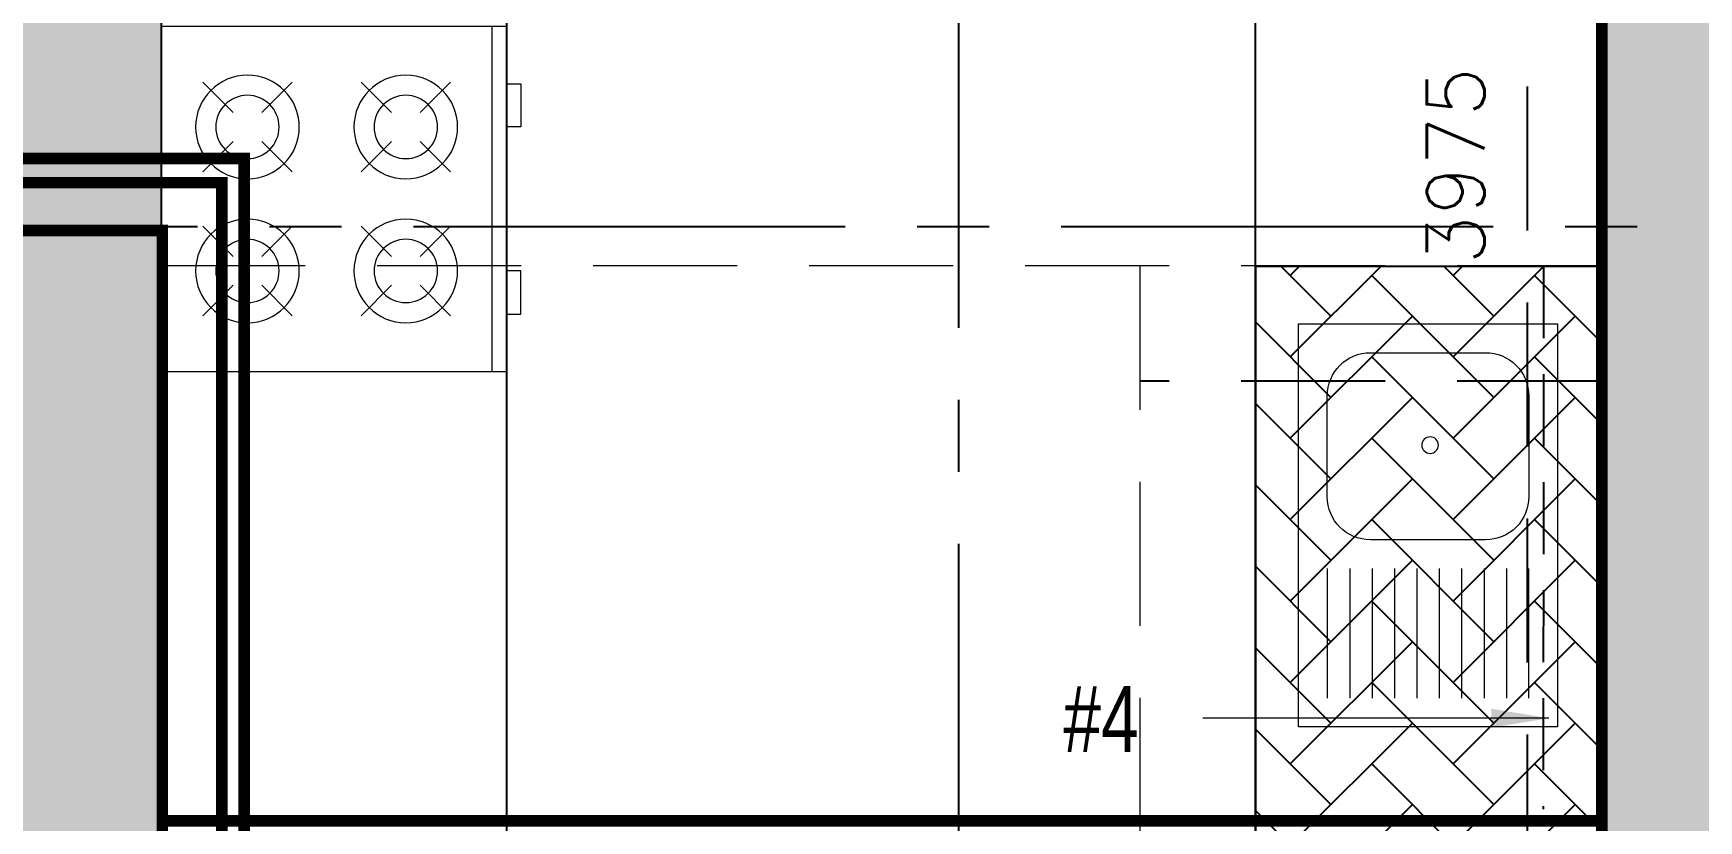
# Model space of a CAD drawing. Header units: millimetres. Extents: x 1135099 to 1230264, y -5736945 to -5695799.
# Drawn here: x 1193959 to 1196851, y -5718599 to -5717231 of the extents above; entities that cross this region are included whole.
import ezdxf

# ---------------------------------------------------------------- set-up
doc = ezdxf.new("R2010")
doc.units = ezdxf.units.MM
doc.header["$LTSCALE"] = 1000
doc.header["$MEASUREMENT"] = 0
for name, pattern in [('3BHK-A$0$( Hidden )', [0.375, 0.25, -0.125]), ('3BHK-A$0$DASHED', [0.75, 0.5, -0.25]), ('3BHK-A$0$PHANTOM2', [1.25, 0.625, -0.125, 0.125, -0.125, 0.125, -0.125]), ('AUDIT_D_120904163729-0', [0]), ('T8(T9 IS SIMILAR) - DIMENSION & TEXTING$0$HIDDEN', [0.375, 0.25, -0.125]), ('T8(T9 IS SIMILAR)$0$$0$HIDDEN', [0.375, 0.25, -0.125]), ('T8(T9 IS SIMILAR)$0$HIDDEN', [0.375, 0.25, -0.125]), ('T8_REFUGE COLUMNS$0$CENTER2', [1.125, 0.75, -0.125, 0.125, -0.125])]:
    doc.linetypes.add(name, pattern=pattern)
doc.layers.get('0').update_dxf_attribs({"linetype": 'AUDIT_D_120904163729-0'})
for name, color, linetype in [('3BHK-A$0$$0$a-KIT FIX', 251, 'Continuous'), ('3BHK-A$0$$0$A-SERVICES CUTOUT', 8, 'Continuous'), ('3BHK-A$0$$1$LEDGE WALL', 5, 'Continuous'), ('3BHK-A$0$A-DECK SUNK 125', 8, 'Continuous'), ('T8(T9 IS SIMILAR) - DIMENSION & TEXTING$0$A-DIMENSIONS', 2, 'T8(T9 IS SIMILAR) - DIMENSION & TEXTING$0$HIDDEN'), ('T8(T9 IS SIMILAR)$0$S-BEAM', 20, 'T8(T9 IS SIMILAR)$0$$0$HIDDEN'), ('T8_REFUGE COLUMNS$0$A-CENTERLINE', 193, 'T8_REFUGE COLUMNS$0$CENTER2'), ('T8_REFUGE COLUMNS$1$A-RCC COLS', 3, 'Continuous'), ('T8_TYPICAL COLUMNS$0$A-RCC COLS', 3, 'Continuous')]:
    doc.layers.add(name, color=color, linetype=linetype)
for name, color, linetype, lineweight in [('3BHK-A$0$$1$a-TOI-fixtures', 251, 'Continuous', 0), ('3BHK-A$0$A-AC DRAIN PIPE', 94, 'Continuous', 18), ('3BHK-A$0$A-AC PIPE', 151, 'Continuous', 20), ('T8(T9 IS SIMILAR) - DIMENSION & TEXTING$1$R0-18-10-2014-T1-1st Podium Floor Plan$0$Text', 2, 'Continuous', 0), ('T8(T9 IS SIMILAR)$0$D&W', 8, 'Continuous', 25), ('T8(T9 IS SIMILAR)$0$SCPL BEAM', 191, 'T8(T9 IS SIMILAR)$0$$0$HIDDEN', 13)]:
    doc.layers.add(name, color=color, linetype=linetype, lineweight=lineweight)
doc.layers.add('A-RERA CARPET AREA', color=30, linetype='Continuous', plot=False)
doc.layers.add('T8_REFUGE COLUMNS$1$COL-HATCH', color=7, linetype='Continuous', lineweight=25, true_color=0xa3a3a3)
doc.styles.add('T8(T9 IS SIMILAR) - DIMENSION & TEXTING$0$Romans 1', font='romans.shx', dxfattribs={"height": 100})
doc.styles.add('T8(T9 IS SIMILAR) - DIMENSION & TEXTING$1$ARIAL ARROW', font='swisscl.ttf')
doc.styles.add('T8(T9 IS SIMILAR) - DIMENSION & TEXTING$1$Tahoma', font='tahoma.ttf')
doc.dimstyles.new('T8(T9 IS SIMILAR) - DIMENSION & TEXTING$0$ALPINE S', dxfattribs={"dimscale": 0, "dimtxt": 100, "dimasz": 75, "dimexe": 0, "dimexo": 0, "dimgap": 75, "dimtad": 1, "dimdec": 0, "dimzin": 0, "dimdsep": 46, "dimtxsty": 'T8(T9 IS SIMILAR) - DIMENSION & TEXTING$0$Romans 1', "dimblk": 'T8(T9 IS SIMILAR) - DIMENSION & TEXTING$0$_ArchTick', "dimcen": 0.09, "dimclrd": 256, "dimclre": 256, "dimclrt": 7, "dimadec": 0, "dimazin": 0, "dimtfac": 1, "dimtdec": 0, "dimtofl": 0, "dimtmove": 1, "dimatfit": 0, "dimldrblk": 'T8(T9 IS SIMILAR) - DIMENSION & TEXTING$0$_Open90', "dimfxl": 1, "dimtolj": 1, "dimtzin": 0, "dimarcsym": 0})
doc.dimstyles.new('T8(T9 IS SIMILAR) - DIMENSION & TEXTING$1$SAMATA STD', dxfattribs={"dimtxt": 100, "dimasz": 50, "dimexe": 50, "dimexo": 50, "dimgap": 10, "dimtad": 0, "dimdec": 0, "dimrnd": 5, "dimzin": 0, "dimdsep": 46, "dimtxsty": 'T8(T9 IS SIMILAR) - DIMENSION & TEXTING$1$Tahoma', "dimblk": 'T8(T9 IS SIMILAR) - DIMENSION & TEXTING$1$_Origin2', "dimcen": -50, "dimdle": 50, "dimclrd": 7, "dimclre": 7, "dimclrt": 7, "dimadec": 0, "dimazin": 0, "dimtfac": 1, "dimtdec": 0, "dimtmove": 1, "dimatfit": 3, "dimfxl": 150, "dimtfill": 1, "dimtolj": 1, "dimtzin": 0, "dimlwd": -1, "dimlwe": -1, "dimarcsym": 0})

# ---------------------------------------------------------------- blocks, each defined once
blk = doc.blocks.new('T8(T9 IS SIMILAR) - DIMENSION & TEXTING$0$_ArchTick')
at = {"color": 0, "linetype": 'ByBlock', "const_width": 0.15}
blk.add_lwpolyline([(-0.5, -0.5), (0.5, 0.5)], dxfattribs=at)
blk = doc.blocks.new('*D398')
at = {"layer": 'T8(T9 IS SIMILAR) - DIMENSION & TEXTING$0$A-DIMENSIONS', "linetype": 'T8(T9 IS SIMILAR) - DIMENSION & TEXTING$0$HIDDEN', "lineweight": -2, "transparency": 16777216}
for p, q in [((1196331.529810959, -5715473.890364932), (1196553.393906702, -5715473.890364932)), ((1196332.420367573, -5719448.555596146), (1196553.393906702, -5719448.555596146))]:
    blk.add_line(p, q, dxfattribs=at)
at = {"layer": 'T8(T9 IS SIMILAR) - DIMENSION & TEXTING$0$A-DIMENSIONS', "lineweight": -2, "transparency": 16777216}
blk.add_line((1196553.393906702, -5719448.555596146), (1196553.393906702, -5715473.890364932), dxfattribs=at)
at = {"layer": 'T8(T9 IS SIMILAR) - DIMENSION & TEXTING$0$A-DIMENSIONS', "linetype": 'ByBlock', "lineweight": -2, "transparency": 16777216, "xscale": 75, "yscale": 75, "zscale": 75}
for p, rotation in [((1196553.393906702, -5715473.890364932), 90), ((1196553.393906702, -5719448.555596146), 270)]:
    blk.add_blockref('T8(T9 IS SIMILAR) - DIMENSION & TEXTING$0$_ArchTick', p, dxfattribs=dict(at, rotation=rotation))
at = {"layer": 'T8(T9 IS SIMILAR) - DIMENSION & TEXTING$0$A-DIMENSIONS', "color": 7, "linetype": 'ByBlock', "transparency": 16777216, "insert": (1196428.393906703, -5717461.222980538), "char_height": 100, "attachment_point": 5, "rotation": 90, "style": 'T8(T9 IS SIMILAR) - DIMENSION & TEXTING$0$Romans 1'}
blk.add_mtext('\\A1;3975', dxfattribs=at)
blk = doc.blocks.new('T8(T9 IS SIMILAR) - DIMENSION & TEXTING$0$_Open90')
at = {"color": 0, "linetype": 'ByBlock', "lineweight": -2}
for p, q in [((-0.5, 0.5), (0, 0)), ((0, 0), (-1, 0)), ((0, 0), (-0.5, -0.5))]:
    blk.add_line(p, q, dxfattribs=at)
blk = doc.blocks.new('T8(T9 IS SIMILAR) - DIMENSION & TEXTING$1$_Origin2')
at = {"color": 0, "linetype": 'ByBlock', "lineweight": -2}
blk.add_line((-0.5, 0), (-1, 0), dxfattribs=at)
for radius in [0.5, 0.25]:
    blk.add_circle((0, 0), radius, dxfattribs=at)
blk = doc.blocks.new('T8_REFUGE COLUMNS')
at = {"layer": 'T8_REFUGE COLUMNS$1$COL-HATCH', "linetype": 'ByBlock'}
h = blk.add_hatch(color=256, dxfattribs=at)
h.dxf.hatch_style = 1
h.paths.add_polyline_path([(1196682.069077291, -5715374.863253402), (1196932.069074492, -5715374.863253402), (1196932.069074492, -5719609.863253396), (1196682.069077291, -5719609.863253396)])
h = blk.add_hatch(color=256, dxfattribs=at)
h.dxf.hatch_style = 1
h.paths.add_polyline_path([(1194182.069072882, -5719609.863253396), (1193882.069074492, -5719609.863253396), (1193882.069074492, -5717174.863253396), (1194182.069072882, -5717174.863253396)])
at = {"layer": 'T8_REFUGE COLUMNS$0$A-CENTERLINE'}
for p, q in [((1195567.069077838, -5727867.569345318), (1195567.069077838, -5698299.636913834)), ((1223494.906542165, -5717567.363253396), (1182495.891172268, -5717567.363253396))]:
    blk.add_line(p, q, dxfattribs=at)
at = {"layer": 'T8_REFUGE COLUMNS$1$A-RCC COLS', "linetype": 'ByBlock'}
for points in [[(1196682.069077291, -5715374.863253402), (1196932.069074492, -5715374.863253402), (1196932.069074492, -5719609.863253396), (1196682.069077291, -5719609.863253396)], [(1194182.069072882, -5719609.863253396), (1193882.069074492, -5719609.863253396), (1193882.069074492, -5717174.863253396), (1194182.069072882, -5717174.863253396)]]:
    blk.add_lwpolyline(points, close=True, dxfattribs=at)
blk = doc.blocks.new('T8_TYPICAL COLUMNS')
at = {"layer": 'T8_TYPICAL COLUMNS$0$A-RCC COLS', "linetype": 'ByBlock'}
blk.add_blockref('T8_REFUGE COLUMNS', (0, 0), dxfattribs=at)
blk = doc.blocks.new('3BHK-A$0$$0$RANGE-flat-1')
at = {"layer": '3BHK-A$0$$1$a-TOI-fixtures'}
for p, q in [((-575, -600), (-575, 0)), ((-600, -100), (-625, -100)), ((-625, -100), (-625, -175)), ((-450, -150), (-502.7817459305516, -97.21825406979768)), ((-400, -150), (-347.2182540694484, -97.21825406979768)), ((-175, -150), (-227.7817459305516, -97.21825406979768)), ((-125, -150), (-72.21825406944843, -97.21825406979768)), ((-625, -175), (-600, -175)), ((-450, -200), (-502.7817459305516, -252.7817459302023)), ((-400, -200), (-347.2182540694484, -252.7817459302023)), ((-175, -200), (-227.7817459305516, -252.7817459302023)), ((-125, -200), (-72.21825406944843, -252.7817459302023)), ((-450, -400), (-502.7817459305516, -347.2182540697977)), ((-400, -400), (-347.2182540694484, -347.2182540697977)), ((-175, -400), (-227.7817459305516, -347.2182540697977)), ((-125, -400), (-72.21825406944843, -347.2182540697977)), ((-625, -425), (-600, -425)), ((-625, -500), (-625, -425)), ((-450, -450), (-502.7817459305516, -502.7817459302021)), ((-400, -450), (-347.2182540694484, -502.7817459302021)), ((-175, -450), (-227.7817459305516, -502.7817459302021)), ((-125, -450), (-72.21825406944843, -502.7817459302021)), ((-600, -500), (-625, -500))]:
    blk.add_line(p, q, dxfattribs=at)
blk.add_lwpolyline([(-600, -600), (0, -600), (0, 0), (-600, 0)], close=True, dxfattribs=at)
for centre, radius in [((-425, -175), 90), ((-150, -175), 90), ((-425, -175), 55), ((-150, -175), 55), ((-425, -425), 90), ((-150, -425), 90), ((-425, -425), 55), ((-150, -425), 55)]:
    blk.add_circle(centre, radius, dxfattribs=at)
blk = doc.blocks.new('3BHK-A$0$$0$SINK1-flat-1')
at = {"layer": '3BHK-A$0$$1$a-TOI-fixtures'}
for p, q in [((-275.0000000043073, -50.00000000279396), (-49.99999999860301, -50.00000000279396)), ((-275.0000000043073, -88.88880000263453), (-49.99999999860301, -88.88880000263453)), ((-275.0000000043073, -127.7776000024751), (-49.99999999860301, -127.7776000024751)), ((-275.0000000044238, -166.6664000032469), (-49.99999999860301, -166.6664000032469)), ((-275.0000000044238, -205.5552000030875), (-49.99999999860301, -205.5552000030875)), ((-275.0000000044238, -244.4440000029281), (-49.99999999860301, -244.4440000029281)), ((-275.0000000044238, -283.3328000027687), (-49.99999999860301, -283.3328000027687)), ((-275.0000000044238, -322.2216000026092), (-49.99999999860301, -322.2216000026092)), ((-275.0000000044238, -361.1104000024497), (-49.99999999860301, -361.1104000024497)), ((-49.99999999860301, -400.0000000083819), (-275.0000000044238, -400.0000000083819))]:
    blk.add_line(p, q, dxfattribs=at)
blk.add_lwpolyline([(-700.0000000029103, 0), (-700.0000000029103, -449.9999999972056), (0, -449.9999999972056), (0, 0)], close=True, dxfattribs=at)
blk.add_lwpolyline([(-400, -50.00000000279396), (-575, -50.00000000279396, 0.4142135623730951), (-650.0000000043073, -125), (-650.0000000043073, -324.9999999972061, 0.4142135623730951), (-575, -400.0000000083819), (-400, -400.0000000083819, 0.4142135623730951), (-325.0000000029104, -324.9999999972061), (-325.0000000029104, -125, 0.4142135623730875)], format="xyb", close=True, dxfattribs=at)
at = {"layer": '3BHK-A$0$$1$a-TOI-fixtures', "linetype": 'Continuous'}
blk.add_circle((-489.47419499245, -228.5798256844282), 14.39275219105184, dxfattribs=at)
blk = doc.blocks.new('3BHK-A')
at = {"layer": '3BHK-A$0$A-DECK SUNK 125'}
h = blk.add_hatch(dxfattribs=at)
h.set_pattern_fill('AR-HBONE', color=256, scale=25)
h.set_pattern_definition([(45.00000000000001, (-0.652265147306025, 1286.837772074156), (1.110223024625157e-14, 141.4213562373095), [299.9999999999999, -99.99999999999997]), (135, (70.0584129774943, 1357.548450198956), (1.110223024625157e-14, 141.4213562373095), [299.9999999999991, -99.99999999999979])])
h.paths.add_polyline_path([(1196082.229792931, -5717635.85736404), (1196082.231456185, -5719448.62002397), (1196682.195856193, -5719448.715383983), (1196682.194192939, -5717635.857364039)])
at = {"layer": '3BHK-A$0$$0$a-KIT FIX', "color": 1}
for p, q in [((1194782.267745906, -5719448.61878782, -0.02432551863291288), (1194782.267745906, -5715473.977254163, -0.02432551863291288)), ((1196082.257663121, -5718598.723622181, -0.02432551863291288), (1196082.23121392, -5716442.943943954, -0.02432551863291288))]:
    blk.add_line(p, q, dxfattribs=at)
at = {"layer": '3BHK-A$0$$0$A-SERVICES CUTOUT', "ltscale": 5, "elevation": -0.02432551863291288}
for points in [[(1196082.229792931, -5717635.85736404), (1196082.231456185, -5719448.62002397), (1196682.195856193, -5719448.715383983), (1196682.194192939, -5717635.857364039)], [(1196082.230624582, -5717635.857364039), (1196082.230624582, -5718598.715383983), (1196682.230624371, -5718598.715383983), (1196682.230624371, -5717635.857364039)]]:
    blk.add_lwpolyline(points, close=True, dxfattribs=at)
at = {"layer": '3BHK-A$0$$1$LEDGE WALL', "linetype": '3BHK-A$0$( Hidden )', "ltscale": 0.5, "elevation": -0.02432551863291288}
blk.add_lwpolyline([(1196682.230624371, -5717635.857364039), (1196582.230624371, -5717635.857364039), (1196582.080798811, -5718578.49568754)], dxfattribs=at)
at = {"layer": '3BHK-A$0$A-AC DRAIN PIPE', "linetype": '3BHK-A$0$PHANTOM2', "ltscale": 0.1, "const_width": 20, "elevation": 0.1010743518941257}
blk.add_lwpolyline([(1194669.94087529, -5719801.346646334), (1194669.94087529, -5719327.431500008), (1194326.038495162, -5719327.431500007), (1194326.038495162, -5717448.434011886), (1192557.721236588, -5717448.434011886)], dxfattribs=at)
at = {"layer": '3BHK-A$0$A-AC PIPE', "linetype": '3BHK-A$0$DASHED', "ltscale": 0.1, "const_width": 20, "elevation": 0.1010743518941257}
blk.add_lwpolyline([(1192557.721236588, -5717490.557366248), (1194287.312476358, -5717490.557366248), (1194287.312476358, -5719378.672653027), (1196372.854030069, -5719378.672653027), (1196372.854030069, -5719589.016396596)], dxfattribs=at)
at = {"layer": '3BHK-A$0$$0$a-KIT FIX', "extrusion": (0, 0, -1), "zscale": -0.9999999999999998}
blk.add_blockref('3BHK-A$0$$0$RANGE-flat-1', (-1194181.856865902, -5717218.829200905, 0.02432551863291288), dxfattribs=at)
at = {"layer": '3BHK-A$0$A-DECK SUNK 125', "extrusion": (0, 0, -1), "zscale": -1, "rotation": 270}
blk.add_blockref('3BHK-A$0$$0$SINK1-flat-1', (-1196156.953061313, -5718435.857364042, 0.02432551863291288), dxfattribs=at)
blk = doc.blocks.new('T8(T9 IS SIMILAR)')
at = {"layer": 'T8(T9 IS SIMILAR)$0$S-BEAM', "linetype": 'T8(T9 IS SIMILAR)$0$HIDDEN'}
blk.add_line((1196682.231005921, -5717835.157499025, 2.309193877535695), (1195881.444507017, -5717835.159998069, 2.019385953834126), dxfattribs=at)
at = {"layer": 'T8(T9 IS SIMILAR)$0$SCPL BEAM', "linetype": 'T8(T9 IS SIMILAR)$0$HIDDEN'}
for p, q in [((1196682.230381801, -5717635.157499025, 2.309193877535695), (1194182.26444818, -5717635.165300706, 2.308982905683287)), ((1195881.443882867, -5717635.159998069, 2.309126299249556), (1195881.449416562, -5719408.314559409, -0.2596457761678455)), ((1196081.443882837, -5717635.159373919, 2.309143177229089), (1196081.448889866, -5719608.314106235, -0.09920100931708475))]:
    blk.add_line(p, q, dxfattribs=at)
at = {"layer": 'T8(T9 IS SIMILAR)$0$D&W', "linetype": 'ByBlock'}
for name in ['T8_TYPICAL COLUMNS', '3BHK-A']:
    blk.add_blockref(name, (1.862645149230957e-09, 0), dxfattribs=at)
blk = doc.blocks.new('T8(T9 IS SIMILAR) - DIMENSION & TEXTING')
at = {"layer": 'T8(T9 IS SIMILAR) - DIMENSION & TEXTING$1$R0-18-10-2014-T1-1st Podium Floor Plan$0$Text', "insert": (1195747.448535872, -5718479.176692869, 0.008513931521519469), "char_height": 114.75, "width": 214.4308228181837, "attachment_point": 7, "style": 'T8(T9 IS SIMILAR) - DIMENSION & TEXTING$1$ARIAL ARROW'}
blk.add_mtext('#4', dxfattribs=at)
at = {"layer": 'T8(T9 IS SIMILAR) - DIMENSION & TEXTING$0$A-DIMENSIONS', "linetype": 'ByBlock'}
dim = blk.add_linear_dim(base=(1196553.393906702, -5715473.890364932), p1=(1196332.420367573, -5719448.555596146), p2=(1196331.529810959, -5715473.890364932), angle=270, dimstyle='T8(T9 IS SIMILAR) - DIMENSION & TEXTING$0$ALPINE S', override={"dimscale": 1, "dimfxl": 5, "dimarcsym": 1}, dxfattribs=at)
dim.commit()
dim.dimension.update_dxf_attribs({"geometry": '*D398', "text_midpoint": (1196428.393906703, -5717461.222980538)})
at = {"layer": 'T8(T9 IS SIMILAR) - DIMENSION & TEXTING$1$R0-18-10-2014-T1-1st Podium Floor Plan$0$Text'}
blk.add_leader([(1196590.528999816, -5718420.499999989, -0.02432551863291288), (1196080.456545894, -5718420.665225117, -0.02432551863291288), (1195989.456545894, -5718420.638020333, -0.02432551863291288)], dimstyle='T8(T9 IS SIMILAR) - DIMENSION & TEXTING$1$SAMATA STD', override={"dimscale": 1, "dimasz": 100, "dimclrd": 2, "dimfxlon": 1, "dimarcsym": 1}, dxfattribs=at)

msp = doc.modelspace()

# ---------------------------------------------------------------- linework, layer by layer
at = {"layer": 'A-RERA CARPET AREA', "const_width": 20, "elevation": 0.6149634448385195}
msp.add_lwpolyline([(1185182.802404939, -5710698.344794664), (1185182.80099492, -5717398.513154873), (1186632.760231313, -5717398.553286247), (1186632.739604953, -5719523.513847707), (1189932.73203868, -5719523.513847707), (1189932.73203868, -5717573.492328897), (1194182.618075093, -5717573.478988362), (1194182.631962473, -5718598.594508966), (1196682.276042616, -5718598.943104292), (1196682.246610657, -5715374.010705077), (1199207.368364683, -5715374.044625693), (1199207.370906735, -5714273.453049365)], dxfattribs=at)
msp.add_lwpolyline([(1194182.631962473, -5718598.594508966), (1196682.195856193, -5718598.594508966), (1196682.195856193, -5719448.767030726), (1194182.631962473, -5719448.767030726)], close=True, dxfattribs=at)

# ---------------------------------------------------------------- next in the draw order: block references
at = {"linetype": 'ByBlock'}
msp.add_blockref('T8(T9 IS SIMILAR)', (-1.37216046708636, 0.2067924262955785, -0.6392889634667603), dxfattribs=at)

# ---------------------------------------------------------------- next in the draw order: block references
msp.add_blockref('T8(T9 IS SIMILAR) - DIMENSION & TEXTING', (0, 0), dxfattribs=at)

doc.saveas('drawing.dxf')
